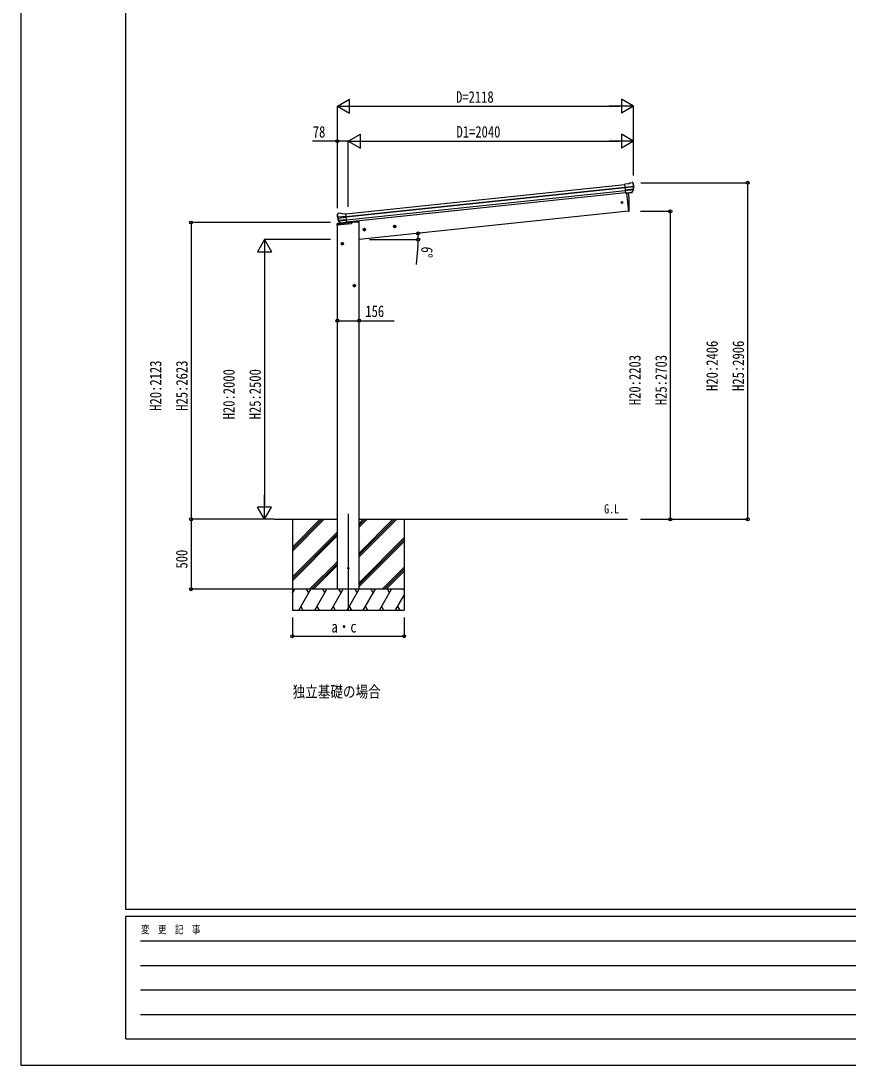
# Model space of a CAD drawing. Units: millimetres, scale not verified. Extents: x -10512 to 10512, y -7425 to 7425.
# Drawn here: x -10512 to -4594, y -7425 to 42 of the extents above; entities that cross this region are included whole.
import ezdxf
from ezdxf.enums import TextEntityAlignment as Align

# ---------------------------------------------------------------- set-up
doc = ezdxf.new("R2010")
doc.units = ezdxf.units.MM
doc.header["$LTSCALE"] = 30
for name, color, linetype in [('0-2_USER1', 3, 'Continuous'), ('0-3_YKK_12', 2, 'Continuous'), ('0-4_YKK_13', 4, 'Continuous'), ('0-5_YKK_A1', 4, 'Continuous'), ('0-6_YKK_D', 6, 'Continuous'), ('0-7_YKK_ZWAK', 7, 'Continuous')]:
    doc.layers.add(name, color=color, linetype=linetype)
doc.styles.add('ＭＳ ゴシック', font='')
doc.styles.get('ＭＳ ゴシック').set_extended_font_data('MS Gothic')

msp = doc.modelspace()

# ---------------------------------------------------------------- linework, layer by layer
at = {"layer": '0-3_YKK_12'}
msp.add_line((-8170.28, -3484.01), (-8170.28, -4177.33), dxfattribs=at)
at = {"layer": '0-4_YKK_13'}
for p, q in [((-6139.16, -1113.91), (-6139.16, -1113.91)), ((-6135.5, -1115), (-6135.5, -1115)), ((-6135.5, -1115), (-6131.18, -1118.5)), ((-6131.18, -1118.5), (-6130.32, -1119.19)), ((-6165.48, -1122.71), (-6192, -1125.5)), ((-6185.22, -1190.05), (-6192, -1125.5)), ((-6189.84, -1146.03), (-6130.1, -1139.75)), ((-6129.62, -1145.62), (-6189.23, -1151.88)), ((-6130.46, -1162.37), (-6187.49, -1168.37)), ((-6131.85, -1167.03), (-6187.03, -1172.83)), ((-6141.86, -1185.27), (-6185.24, -1189.83)), ((-6185.22, -1190.05), (-6175.27, -1189.01)), ((-6178.65, -1189.36), (-6164.94, -1319.73)), ((-6175.27, -1189.01), (-6175, -1189.07)), ((-6175, -1189.07), (-6149.67, -1186.41)), ((-6149.67, -1186.41), (-6149.41, -1186.29)), ((-6149.41, -1186.29), (-6141.72, -1185.48)), ((-6140.41, -1183.61), (-6130.96, -1165.31)), ((-6139.36, -1184.04), (-6129.24, -1165.78)), ((-6128.93, -1122.89), (-6129.24, -1121.04)), ((-8250.32, -1345.86), (-8250.4, -1343.98)), ((-8249.04, -1341.09), (-8249.73, -1341.95)), ((-8245.54, -1336.77), (-8249.04, -1341.09)), ((-8245.54, -1336.77), (-8245.54, -1336.77)), ((-8242.18, -1334.95), (-8242.18, -1334.95)), ((-8214.61, -1338.08), (-8188.09, -1335.3)), ((-8181.3, -1399.85), (-8188.09, -1335.3)), ((-6164.94, -1319.73), (-6162.89, -1319.45)), ((-8250.46, -1417.77), (-8249.22, -1408.35)), ((-8249.45, -1417.66), (-8250.46, -1417.77)), ((-8249.45, -1417.66), (-8147.94, -1406.99)), ((-8248.24, -1408.41), (-8249.45, -1417.66)), ((-8249.45, -1417.66), (-8248.24, -1408.41)), ((-8247.72, -1408.43), (-8248.93, -1417.61)), ((-8248.24, -1408.41), (-8248.33, -1407.49)), ((-8248.33, -1407.49), (-8248.24, -1408.41)), ((-8143.46, -1397.4), (-8248.24, -1408.41)), ((-8248.24, -1408.41), (-8143.46, -1397.4)), ((-8143.46, -1397.47), (-8247.72, -1408.43)), ((-8246.79, -1408.83), (-8246.84, -1408.34)), ((-8143.46, -1397.97), (-8246.79, -1408.83)), ((-8185.93, -1355.82), (-8245.67, -1362.1)), ((-8244.92, -1367.94), (-8185.31, -1361.68)), ((-8227.41, -1403.5), (-8241.1, -1387.75)), ((-8240.61, -1384.16), (-8183.58, -1378.16)), ((-8226.47, -1402.86), (-8239.51, -1386.93)), ((-8238.29, -1388.43), (-8183.11, -1382.63)), ((-8217.1, -1403.61), (-8224.8, -1404.42)), ((-8224.7, -1404.18), (-8181.32, -1399.62)), ((-8216.83, -1403.67), (-8217.1, -1403.61)), ((-8191.5, -1401.01), (-8216.83, -1403.67)), ((-8191.25, -1400.89), (-8191.5, -1401.01)), ((-8181.3, -1399.85), (-8191.25, -1400.89)), ((-8178.46, -1400.14), (-8178.46, -1401.65)), ((-8143.46, -1402.02), (-8143.46, -1397.4))]:
    msp.add_line(p, q, dxfattribs=at)
for points in [[(-6165.48, -1122.71), (-6153.88, -1115.74), (-6153.88, -1115.74)], [(-6152.65, -1115.33), (-6152.65, -1115.33), (-6139.16, -1113.91)], [(-8228.69, -1333.53), (-8228.69, -1333.53), (-8242.18, -1334.95)], [(-8214.61, -1338.08), (-8227.4, -1333.68), (-8227.4, -1333.68)], [(-8248.33, -1407.49), (-8143.46, -1396.47), (-8143.46, -1397.4)]]:
    msp.add_lwpolyline(points, dxfattribs=at)
for centre, radius in [((-6211.74, -1257.18), 6.5), ((-8170.03, -3872.25), 5)]:
    msp.add_circle(centre, radius, dxfattribs=at)
for centre, radius, start, end in [((-6152.33, -1118.31), 3, 96.02369, 120.97631), ((-6138.64, -1118.88), 5, 51.04426, 95.95574), ((-7059.55, -1279.53), 900, 357.63919, 5.84085), ((-6141.98, -1182.59), 2.99, 285.2717, 331.00739), ((-6322.48, -1144.54), 192.44, 1.4271, 6.57578), ((-6133.63, -1163.93), 3, 332.69111, 354.20009), ((-6329.82, -1144.01), 200.2, 354.20009, 359.53883), ((-6084.83, -1137.64), 45.32, 182.67122, 185.64518), ((-6129.44, -1146.96), 1.35, 95.1605, 97.91927), ((-6126.83, -1145.4), 2.74, 179.02151, 184.43412), ((-6131.86, -1164.33), 3, 331, 354.13916), ((-6329.82, -1144.01), 202, 354.13916, 6), ((-8241.65, -1339.92), 5, 96.04426, 140.95574), ((-8228.38, -1336.51), 3, 71.02369, 95.97631), ((-6163.31, -1316.48), 3, 278, 357.63919), ((-8049.43, -1324.74), 202, 186, 197.86084), ((-8248.23, -1408.48), 1, 96, 172.5), ((-8248.95, -1412.01), 3.66, 78.7113, 94.17753), ((-8248.95, -1412.01), 3.66, 78.7113, 94.17753), ((-8056.5, -1326.79), 192.44, 185.42422, 190.5729), ((-8290.39, -1369.45), 45.32, 6.35482, 9.32878), ((-8247.69, -1368.31), 2.74, 7.56588, 12.97849), ((-8244.82, -1369.29), 1.35, 94.08073, 96.8395), ((-8049.43, -1324.74), 200.2, 192.46117, 197.79991), ((-8238.84, -1385.78), 3, 197.86084, 221), ((-8237.19, -1385.03), 3, 197.79991, 219.30889), ((-8225.15, -1401.54), 2.99, 220.99261, 266.7283), ((-8148.46, -1402.02), 5, 276, 0)]:
    msp.add_arc(centre, radius, start, end, dxfattribs=at)
for centre, major_axis, ratio, start_param, end_param in [((-6131.19, -1122.5), (-0.87, 5.91), 0.020485, 0.671432, 1.5691306), ((-6136.58, -1117.98), (5.88, -1.31), 0.24881, 0.460585, 0.4641038), ((-6132.2, -1121.53), (-2.34, 1.9), 0.995767, 3.9859716, 4.712389), ((-6142.18, -1182.29), (-0.11, 3), 0.642905, 3.2459383, 4.203928), ((-6142.04, -1182.49), (1.66, -2.51), 0.997631, 5.8041905, 5.8929484), ((-6142.11, -1182.38), (3.53, -2.11), 0.650902, 5.2561448, 5.3289554), ((-6139.74, -1182.03), (1.08, 3.13), 0.040856, 2.1135035, 2.1416249), ((-6327.51, -1165.95), (-20.92, 199.05), 0.994373, 4.7113789, 4.7277536), ((-8247.4, -1343.84), (1.9, 2.34), 0.995767, 1.5707963, 2.2972137), ((-8243.86, -1339.46), (-5.48, -2.51), 0.24881, 5.8190815, 5.8226003), ((-8248.19, -1345), (-0.38, 5.97), 0.020485, 4.7140547, 5.6117533), ((-8047.12, -1346.69), (-20.92, 199.05), 0.994373, 1.5554317, 1.5718064), ((-8227.45, -1401.46), (-1.71, 2.84), 0.040856, 4.1415604, 4.1696818), ((-8225.01, -1401.2), (-0.51, 2.96), 0.642905, 2.0792573, 3.037247), ((-8225.06, -1401.31), (-3.02, -2.79), 0.650902, 0.9542299, 1.0270405), ((-8225.1, -1401.43), (-1.1, -2.8), 0.997631, 0.3902369, 0.4789948)]:
    msp.add_ellipse(centre, major_axis=major_axis, ratio=ratio, start_param=start_param, end_param=end_param, dxfattribs=at)
at = {"layer": '0-5_YKK_A1'}
for p, q in [((-8187.88, -1337.29), (-6191.79, -1127.49)), ((-8185.89, -1356.18), (-6189.81, -1146.38)), ((-8185.46, -1360.36), (-6189.37, -1150.56)), ((-8183.36, -1380.22), (-6187.28, -1170.42)), ((-6185.52, -1187.16), (-8181.6, -1396.96)), ((-6185.42, -1188.15), (-8110.71, -1390.51)), ((-6178.65, -1189.36), (-6164.94, -1319.73)), ((-6164.94, -1319.73), (-8092.28, -1522.31)), ((-8247.78, -4022.31), (-8247.78, -1417.49)), ((-8110.71, -1390.51), (-8110.1, -1396.31)), ((-8092.28, -4022.25), (-8092.28, -1396.31)), ((-7836.23, -1438.08), (-7838.32, -1418.19)), ((-8046.12, -1450.09), (-8066.01, -1452.18)), ((-8056.85, -1443.67), (-8062.93, -1448.08)), ((-8062.93, -1448.08), (-8062.14, -1455.54)), ((-8062.14, -1455.54), (-8055.28, -1458.59)), ((-8055.02, -1461.08), (-8057.11, -1441.19)), ((-8050, -1446.72), (-8056.85, -1443.67)), ((-7827.33, -1427.09), (-7847.22, -1429.18)), ((-7838.06, -1420.67), (-7844.13, -1425.08)), ((-7844.13, -1425.08), (-7843.35, -1432.55)), ((-7843.35, -1432.55), (-7836.49, -1435.6)), ((-7831.2, -1423.72), (-7838.06, -1420.67)), ((-8203.28, -1551.86), (-8223.28, -1551.86)), ((-8213.28, -1544.35), (-8219.78, -1548.1)), ((-8219.78, -1548.1), (-8219.78, -1555.61)), ((-8219.78, -1555.61), (-8213.28, -1559.36)), ((-8213.28, -1561.86), (-8213.28, -1541.86)), ((-8206.78, -1548.1), (-8213.28, -1544.35)), ((-8116.28, -1851.86), (-8136.28, -1851.86)), ((-8126.28, -1844.35), (-8132.78, -1848.1)), ((-8132.78, -1848.1), (-8132.78, -1855.61)), ((-8132.78, -1855.61), (-8126.28, -1859.36)), ((-8126.28, -1861.86), (-8126.28, -1841.86)), ((-8119.78, -1848.1), (-8126.28, -1844.35)), ((-8698.92, -3522.31), (-8247.78, -3522.31)), ((-8570.28, -3522.31), (-8570.28, -4172.31)), ((-8570.28, -3748.94), (-8343.65, -3522.31)), ((-8570.28, -3734.79), (-8357.79, -3522.31)), ((-8570.28, -3720.65), (-8371.94, -3522.31)), ((-8092.28, -3522.31), (-6173.34, -3522.31)), ((-8092.28, -3791.44), (-7823.15, -3522.31)), ((-8092.28, -3777.29), (-7837.29, -3522.31)), ((-8092.28, -3763.15), (-7851.44, -3522.31)), ((-8092.28, -3579.25), (-8035.34, -3522.31)), ((-8092.28, -3565.1), (-8049.49, -3522.31)), ((-8092.28, -3550.96), (-8063.63, -3522.31)), ((-7770.28, -3522.36), (-7770.28, -4172.31)), ((-8570.28, -3932.78), (-8248.28, -3610.79)), ((-8570.28, -3946.92), (-8248.28, -3624.93)), ((-8570.28, -3961.07), (-8248.28, -3639.07)), ((-8092.28, -3975.28), (-7770.28, -3653.28)), ((-8092.28, -3989.42), (-7770.28, -3667.43)), ((-8092.28, -4003.57), (-7770.28, -3681.57)), ((-8447.68, -4022.31), (-8248.28, -3822.92)), ((-8433.53, -4022.31), (-8248.28, -3837.06)), ((-8419.39, -4022.31), (-8248.28, -3851.2)), ((-7927.18, -4022.31), (-7770.28, -3865.42)), ((-7913.03, -4022.31), (-7770.28, -3879.56)), ((-7898.89, -4022.31), (-7770.28, -3893.7)), ((-7770.28, -4022.31), (-8570.28, -4022.31)), ((-8570.28, -4051.25), (-8553.58, -4022.31)), ((-8524.71, -4172.31), (-8438.11, -4022.31)), ((-8453.11, -4048.29), (-8468.11, -4022.31)), ((-8409.24, -4172.31), (-8322.64, -4022.31)), ((-8337.64, -4048.29), (-8352.64, -4022.31)), ((-8293.77, -4172.31), (-8207.17, -4022.31)), ((-8222.17, -4048.29), (-8237.17, -4022.31)), ((-8178.3, -4172.31), (-8091.7, -4022.31)), ((-8106.7, -4048.29), (-8121.7, -4022.31)), ((-8062.83, -4172.31), (-7976.23, -4022.31)), ((-7991.23, -4048.29), (-8006.23, -4022.31)), ((-7947.36, -4172.31), (-7860.76, -4022.31)), ((-7875.76, -4048.29), (-7890.76, -4022.31)), ((-7770.28, -4030.97), (-7775.29, -4022.31)), ((-8568.58, -4048.29), (-8570.28, -4045.33)), ((-7831.89, -4172.31), (-7770.28, -4065.6)), ((-8570.28, -4172.31), (-7770.28, -4172.31)), ((-8509.71, -4146.33), (-8494.71, -4172.31)), ((-8394.24, -4146.33), (-8379.24, -4172.31)), ((-8278.77, -4146.33), (-8263.77, -4172.31)), ((-8163.3, -4146.32), (-8148.3, -4172.31)), ((-8047.83, -4146.33), (-8032.83, -4172.31)), ((-7932.36, -4146.33), (-7917.36, -4172.31)), ((-7816.89, -4146.33), (-7801.89, -4172.31))]:
    msp.add_line(p, q, dxfattribs=at)
for points in [[(-8092.28, -1396.31), (-8112.28, -1396.31), (-8143.46, -1399.58)], [(-8055.28, -1458.59), (-8049.21, -1454.18), (-8050, -1446.72)], [(-7836.49, -1435.6), (-7830.42, -1431.19), (-7831.2, -1423.72)], [(-8213.28, -1559.36), (-8206.78, -1555.61), (-8206.78, -1548.1)], [(-8126.28, -1859.36), (-8119.78, -1855.61), (-8119.78, -1848.1)]]:
    msp.add_lwpolyline(points, dxfattribs=at)
for centre, radius in [((-8056.07, -1451.13), 8.5), ((-8056.07, -1451.13), 7.7), ((-8056.07, -1451.13), 6.5), ((-7837.27, -1428.13), 8.5), ((-7837.27, -1428.13), 7.7), ((-7837.27, -1428.13), 6.5), ((-8213.28, -1551.86), 8.5), ((-8213.28, -1551.86), 7.7), ((-8213.28, -1551.86), 6.5), ((-8126.28, -1851.86), 8.5), ((-8126.28, -1851.86), 7.7), ((-8126.28, -1851.86), 6.5)]:
    msp.add_circle(centre, radius, dxfattribs=at)
at = {"layer": '0-6_YKK_D'}
for p, q in [((-8248.28, -568.91), (-8161.68, -518.91)), ((-8161.68, -618.91), (-8161.68, -518.91)), ((-6129.9, -568.91), (-6216.5, -518.91)), ((-6216.5, -518.91), (-6216.5, -618.91)), ((-8248.28, -1286.33), (-8248.28, -567.91)), ((-8248.28, -568.91), (-8161.68, -618.91)), ((-8248.28, -568.91), (-8075.08, -568.91)), ((-8148.28, -568.91), (-6229.9, -568.91)), ((-6129.9, -568.91), (-6303.11, -568.91)), ((-6129.9, -568.91), (-6216.5, -618.91)), ((-6129.9, -1063.59), (-6129.9, -567.91)), ((-8247.78, -1296.33), (-8247.78, -817.91)), ((-8170.03, -818.91), (-8083.43, -768.91)), ((-8170.03, -1288.16), (-8170.03, -817.91)), ((-8170.03, -1288.16), (-8170.03, -817.91)), ((-8170.03, -818.91), (-8083.43, -868.91)), ((-8170.03, -818.91), (-7996.83, -818.91)), ((-8083.43, -868.91), (-8083.43, -768.91)), ((-8070.03, -818.91), (-6229.9, -818.91)), ((-6129.9, -818.91), (-6303.11, -818.91)), ((-6129.9, -818.91), (-6216.5, -768.91)), ((-6216.5, -768.91), (-6216.5, -868.91)), ((-6129.9, -818.91), (-6216.5, -868.91)), ((-6129.9, -1062.59), (-6129.9, -817.91)), ((-6078.07, -1115.89), (-5311.67, -1115.89)), ((-5312.67, -3522.31), (-5312.67, -1115.89)), ((-6079.07, -1319.73), (-5865.21, -1319.73)), ((-5866.21, -1319.73), (-5866.21, -3522.31)), ((-8298.28, -1399.8), (-9295.47, -1399.8)), ((-9294.47, -1399.8), (-9294.47, -3522.31)), ((-8770.52, -1522.31), (-8820.52, -1608.91)), ((-8298.28, -1522.31), (-8771.52, -1522.31)), ((-8770.52, -1522.31), (-8720.52, -1608.91)), ((-8770.52, -1522.31), (-8770.52, -1695.51)), ((-8017.92, -1522.31), (-7668.37, -1522.31)), ((-7671.51, -1564.75), (-7685.09, -1699.4)), ((-8820.52, -1608.91), (-8720.52, -1608.91)), ((-8770.52, -1622.31), (-8770.52, -3422.31)), ((-8770.52, -3522.31), (-8770.52, -3349.1)), ((-8770.52, -3522.31), (-8820.52, -3435.7)), ((-8720.52, -3435.7), (-8820.52, -3435.7)), ((-8770.52, -3522.31), (-8720.52, -3435.7)), ((-8699.92, -3522.31), (-9295.47, -3522.31)), ((-8699.92, -3522.31), (-9295.47, -3522.31)), ((-9294.47, -3522.31), (-9294.47, -4022.31)), ((-8699.92, -3522.31), (-8771.52, -3522.31)), ((-6079.07, -3522.31), (-5865.21, -3522.31)), ((-6079.07, -3522.31), (-5311.67, -3522.31)), ((-8571.28, -4022.31), (-9295.47, -4022.31)), ((-8570.28, -4223.25), (-8570.28, -4359.02)), ((-7770.28, -4223.25), (-7770.28, -4359.02)), ((-8570.28, -4358.02), (-7770.28, -4358.02))]:
    msp.add_line(p, q, dxfattribs=at)
for points in [[(-8170.03, -818.91), (-8247.78, -818.91), (-8425.62, -818.91)], [(-8247.78, -2101.86), (-8092.28, -2101.86), (-7842.45, -2101.86)]]:
    msp.add_lwpolyline(points, dxfattribs=at)
for centre in [(-8247.78, -818.91), (-5312.67, -1115.89), (-5866.21, -1319.73), (-9294.47, -1399.8), (-7671.69, -1478.1), (-7669.37, -1522.31), (-8247.78, -2101.86), (-8092.28, -2101.86), (-9294.47, -3522.31), (-9294.47, -3522.31), (-5866.21, -3522.31), (-5312.67, -3522.31), (-9294.47, -4022.31), (-8570.28, -4358.02), (-7770.28, -4358.02)]:
    msp.add_circle(centre, 10.62, dxfattribs=at)
for start, end in [(0, 6), (354.23974, 0)]:
    msp.add_arc((-8092.28, -1522.31), 422.91, start, end, dxfattribs=at)
at = {"layer": '0-7_YKK_ZWAK'}
for p, q in [((-9762.45, -6312.5), (-9762.45, 6937.5)), ((9737.55, -6312.5), (-9762.45, -6312.5)), ((-3262.45, -6362.5), (-9762.45, -6362.5)), ((-9762.45, -7237.5), (-9762.45, -6362.5)), ((-9656.2, -6537.5), (-3387.45, -6537.5)), ((-9656.2, -6712.5), (-3387.45, -6712.5)), ((-9656.2, -6887.5), (-3387.45, -6887.5)), ((-9656.2, -7062.5), (-3387.45, -7062.5)), ((-9762.45, -7237.5), (-3262.45, -7237.5))]:
    msp.add_line(p, q, dxfattribs=at)
msp.add_lwpolyline([(-10512.5, -7425), (10512.5, -7425), (10512.5, 7425), (-10512.5, 7425)], close=True, dxfattribs=at)

# ---------------------------------------------------------------- texts
at = {"layer": '0-2_USER1', "style": 'ＭＳ ゴシック', "width": 0.8}
for s, height, p in [('G.L', 65.98, (-6339.85, -3499.84)), ('独立基礎の場合', 82.48, (-8568.27, -4820.58))]:
    msp.add_text(s, height=height, dxfattribs=at).set_placement(p, align=Align.BOTTOM_LEFT)
at = {"layer": '0-6_YKK_D', "style": 'ＭＳ ゴシック', "width": 0.8}
for s, p in [('D=2118', (-7399.09, -568.11)), ('78', (-8423.95, -817.24)), ('D1=2040', (-7395.97, -817.24)), ('156', (-8048.12, -2100.19)), ('a・c', (-8290.28, -4356.42))]:
    msp.add_text(s, height=82.48, dxfattribs=at).set_placement(p, align=Align.BOTTOM_LEFT)
for s, rotation, p in [('6°', 264.24, (-7670.01, -1566.58)), ('H20:2406', 90, (-5501.84, -2604.1)), ('H25:2906', 90, (-5314.34, -2604.1)), ('H20:2203', 90, (-6054.51, -2706.02)), ('H25:2703', 90, (-5867.01, -2706.02)), ('H20:2123', 90, (-9482.77, -2746.05)), ('H25:2623', 90, (-9295.27, -2746.05)), ('H20:2000', 90, (-8958.82, -2807.31)), ('H25:2500', 90, (-8771.32, -2807.31)), ('500', 90, (-9296.13, -3874.31))]:
    msp.add_text(s, height=82.48, rotation=rotation, dxfattribs=at).set_placement(p, align=Align.BOTTOM_LEFT)
at = {"layer": '0-7_YKK_ZWAK', "style": 'ＭＳ ゴシック', "width": 0.8}
msp.add_text('変  更  記  事', height=54.99, dxfattribs=at).set_placement((-9653.28, -6500), align=Align.BOTTOM_LEFT)

doc.saveas('drawing.dxf')
